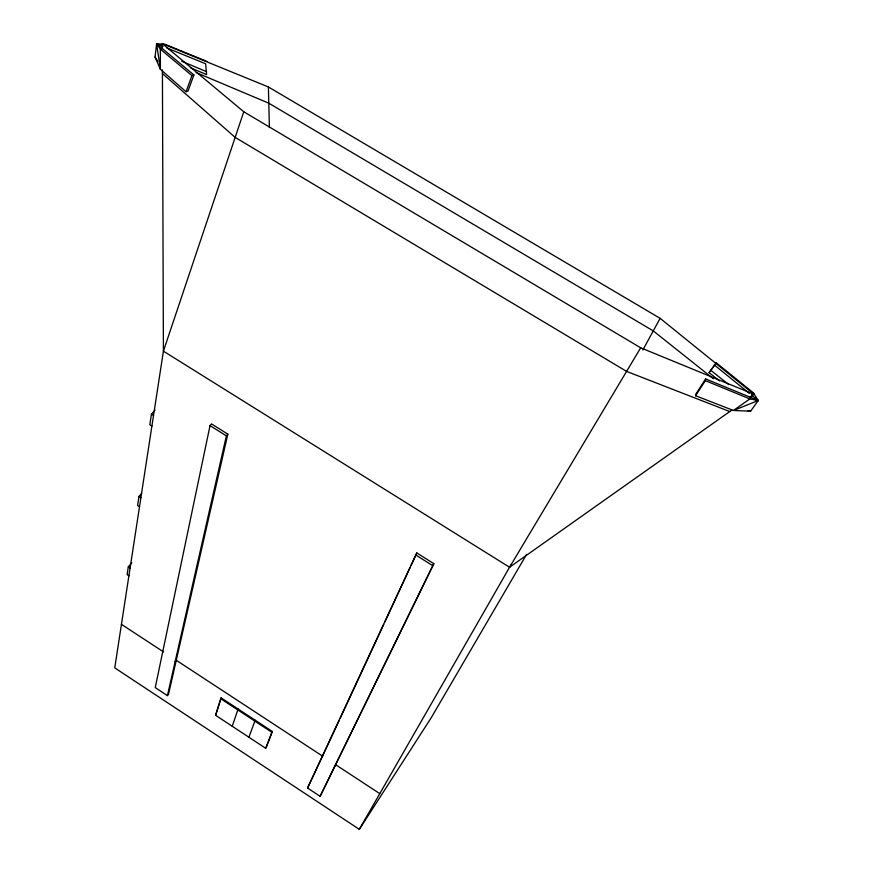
<?xml version="1.0" encoding="UTF-8"?>
<svg xmlns="http://www.w3.org/2000/svg" width="873" height="873" viewBox="0 0 873 873"><rect width="100%" height="100%" fill="white"/><g stroke="black" fill="none" stroke-linecap="round" stroke-linejoin="round"><path stroke-width="1.31" d="M163.109 46.411L156.594 43.759L160.337 49.139L160.414 69.294L156.594 43.759L193.904 74.991L188.001 91.119L186.036 91.752L160.414 69.294L155.045 57.127L156.594 43.759L165.412 44.458L206.836 61.372M131.747 562.758L128.298 566.883L127.131 574.652L128.898 575.809M141.622 493.376L138.971 496.464L137.596 505.489L139.516 506.722M155.023 410.103L151.433 414.151L149.818 424.758L151.902 426.079M695.585 395.742L705.329 380.628L705.635 378.937L758.244 400.532L750.616 411.172L733.451 410.485L695.585 395.742L695.901 394.039L705.635 378.937M210.033 425.598L155.252 687.586L167.42 695.617L168.544 694.155L227.831 434.154L211.495 423.885L210.033 425.598L226.38 435.878L167.42 695.617M215.598 715.303L221.109 697.854L272.3 731.443L266.2 747.506L265.665 748.27L215.598 715.303L221.109 697.854M232.229 726.26L238.111 709.007M193.904 74.991L191.929 75.613L160.337 49.139L162.345 48.561L162.323 43.65L243.763 111.766L163.404 351.153L114.756 667.878L359.316 829.35L431.273 717.661L526.626 554.333M186.036 91.752L191.929 75.613M265.665 748.27L272.3 731.443M307.558 788.035L416.803 552.958L433.837 563.663L320.118 796.318L307.558 788.035L339.193 720.465M340.339 717.999L383.705 624.391M384.851 621.936L409.961 567.734M411.096 565.278L416.803 552.958M320.118 796.318L433.837 563.663M642.855 349.997L660.13 318.339L268.393 86.962L162.323 43.65M359.316 829.35L509.559 567.254L640.695 347.803L754.086 394.356L750.082 397.182L749.831 398.906L733.451 410.485L758.244 400.532L753.388 392.85L716.275 362.83L709.083 372.629L719.516 380.923M162.411 69.916L163.404 351.153L509.559 567.254L511.043 564.984M334.697 766.385L335.778 764.792L379.788 793.633M709.083 372.629L716.275 362.83M321.57 757.775L322.65 756.182L176.27 660.272L175.102 661.767M249.46 736.485L248.914 737.238L255.178 720.203M226.38 435.878L227.831 434.154M752.046 394.269L753.388 392.85M509.559 567.254L731.738 410.146M755.658 401.394L758.244 400.532L751.369 394.978M748.019 410.801L750.616 411.172M758.244 400.532L749.831 398.906L705.329 380.628M729.763 411.554L626.596 371.396L235.164 137.388L162.433 73.572M166.699 47.884L205.635 63.784L206.617 74.598L190.456 67.788M181.704 61.208L206.563 71.684M196.174 72.579L268.797 103.189L653.277 330.911L713.448 378.795M243.763 111.766L640.695 347.803M415.493 554.824L432.539 565.54M151.433 414.151L153.528 415.483M138.971 496.464L140.902 497.708M128.298 566.883L130.099 568.05M121.445 624.337L163.567 651.935M220.542 698.607L271.754 732.218M711.08 370.556L728.802 384.633M660.13 318.339L754.086 394.356M714.256 364.925L749.307 393.308M155.045 57.127L157.729 61.328M268.393 86.962L269.397 127.567"/></g></svg>
